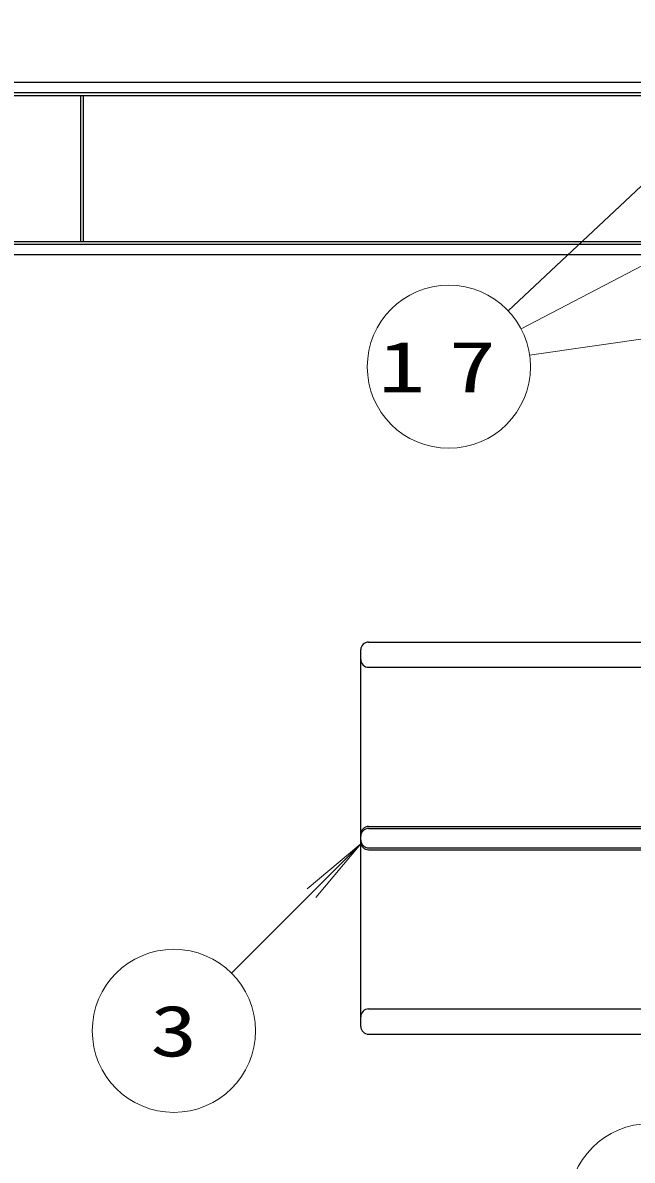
# Model space of a CAD drawing. Units: millimetres on the paper, scale 1:60. Extents: x -385 to 0, y -594 to 267.
# Drawn here: x -260.88 to -234.73, y 118.61 to 167.44 of the extents above; entities that cross this region are included whole.
import ezdxf
from ezdxf.enums import TextEntityAlignment as Align

# ---------------------------------------------------------------- set-up
doc = ezdxf.new("R2010")
doc.units = ezdxf.units.MM
doc.layers.add('LY_1', color=7, linetype='Continuous', lineweight=25)
doc.styles.add('ＭＳ ゴシック', font='')
doc.styles.get('ＭＳ ゴシック').set_extended_font_data('MS Gothic')

msp = doc.modelspace()

# ---------------------------------------------------------------- linework, layer by layer
at = {"layer": 'LY_1', "lineweight": 13}
for p, q in [((-240.047, 155.065), (-226.889, 167.435)), ((-239.496, 154.291), (-214.389, 167.435)), ((-239.133, 153.168), (-226.889, 154.935)), ((-251.92, 126.638), (-246.373, 132.185)), ((-246.373, 132.185), (-248.671, 130.257)), ((-246.373, 132.185), (-248.301, 129.887))]:
    msp.add_line(p, q, dxfattribs=at)
at = {"layer": 'LY_1'}
for p, q in [((-318.128, 164.889), (-227.04, 164.889)), ((-318.128, 164.435), (-227.04, 164.435)), ((-317.478, 164.319), (-227.624, 164.319)), ((-258.387, 158.052), (-258.387, 164.319)), ((-258.265, 158.052), (-258.265, 164.319)), ((-318.128, 157.935), (-227.04, 157.935)), ((-317.478, 158.052), (-227.624, 158.052)), ((-318.128, 157.482), (-227.04, 157.482)), ((-246.039, 140.852), (-214.789, 140.852)), ((-246.373, 124.352), (-246.373, 140.519)), ((-246.039, 139.769), (-214.789, 139.769)), ((-246.039, 132.935), (-214.789, 132.935)), ((-246.039, 132.852), (-214.789, 132.852)), ((-246.039, 132.019), (-214.789, 132.019)), ((-246.039, 131.935), (-214.789, 131.935)), ((-246.039, 125.102), (-214.789, 125.102)), ((-246.039, 124.019), (-214.789, 124.019))]:
    msp.add_line(p, q, dxfattribs=at)
at = {"layer": 'LY_1', "lineweight": 13}
for centre in [(-242.597, 152.668), (-254.394, 124.164), (-233.965, 116.68)]:
    msp.add_circle(centre, 3.5, dxfattribs=at)
at = {"layer": 'LY_1'}
for centre, start, end in [((-246.039, 140.519), 90, 180), ((-246.039, 140.102), 180, 270), ((-246.039, 132.602), 90, 180), ((-246.039, 132.519), 90, 180), ((-246.039, 132.352), 180, 270), ((-246.039, 132.269), 180, 270), ((-246.039, 124.769), 90, 180), ((-246.039, 124.352), 180, 270)]:
    msp.add_arc(centre, 0.333, start, end, dxfattribs=at)

# ---------------------------------------------------------------- texts
at = {"layer": 'LY_1', "style": 'ＭＳ ゴシック', "width": 1.35}
msp.add_text('3', height=2.199, dxfattribs=at).set_placement((-254.394, 124.164), align=Align.MIDDLE_CENTER)
at = {"layer": 'LY_1', "insert": (-242.597, 152.668), "char_height": 2.199, "attachment_point": 5, "style": 'ＭＳ ゴシック'}
msp.add_mtext('\\T1.5;\\W1.35;17', dxfattribs=at)

doc.saveas('drawing.dxf')
